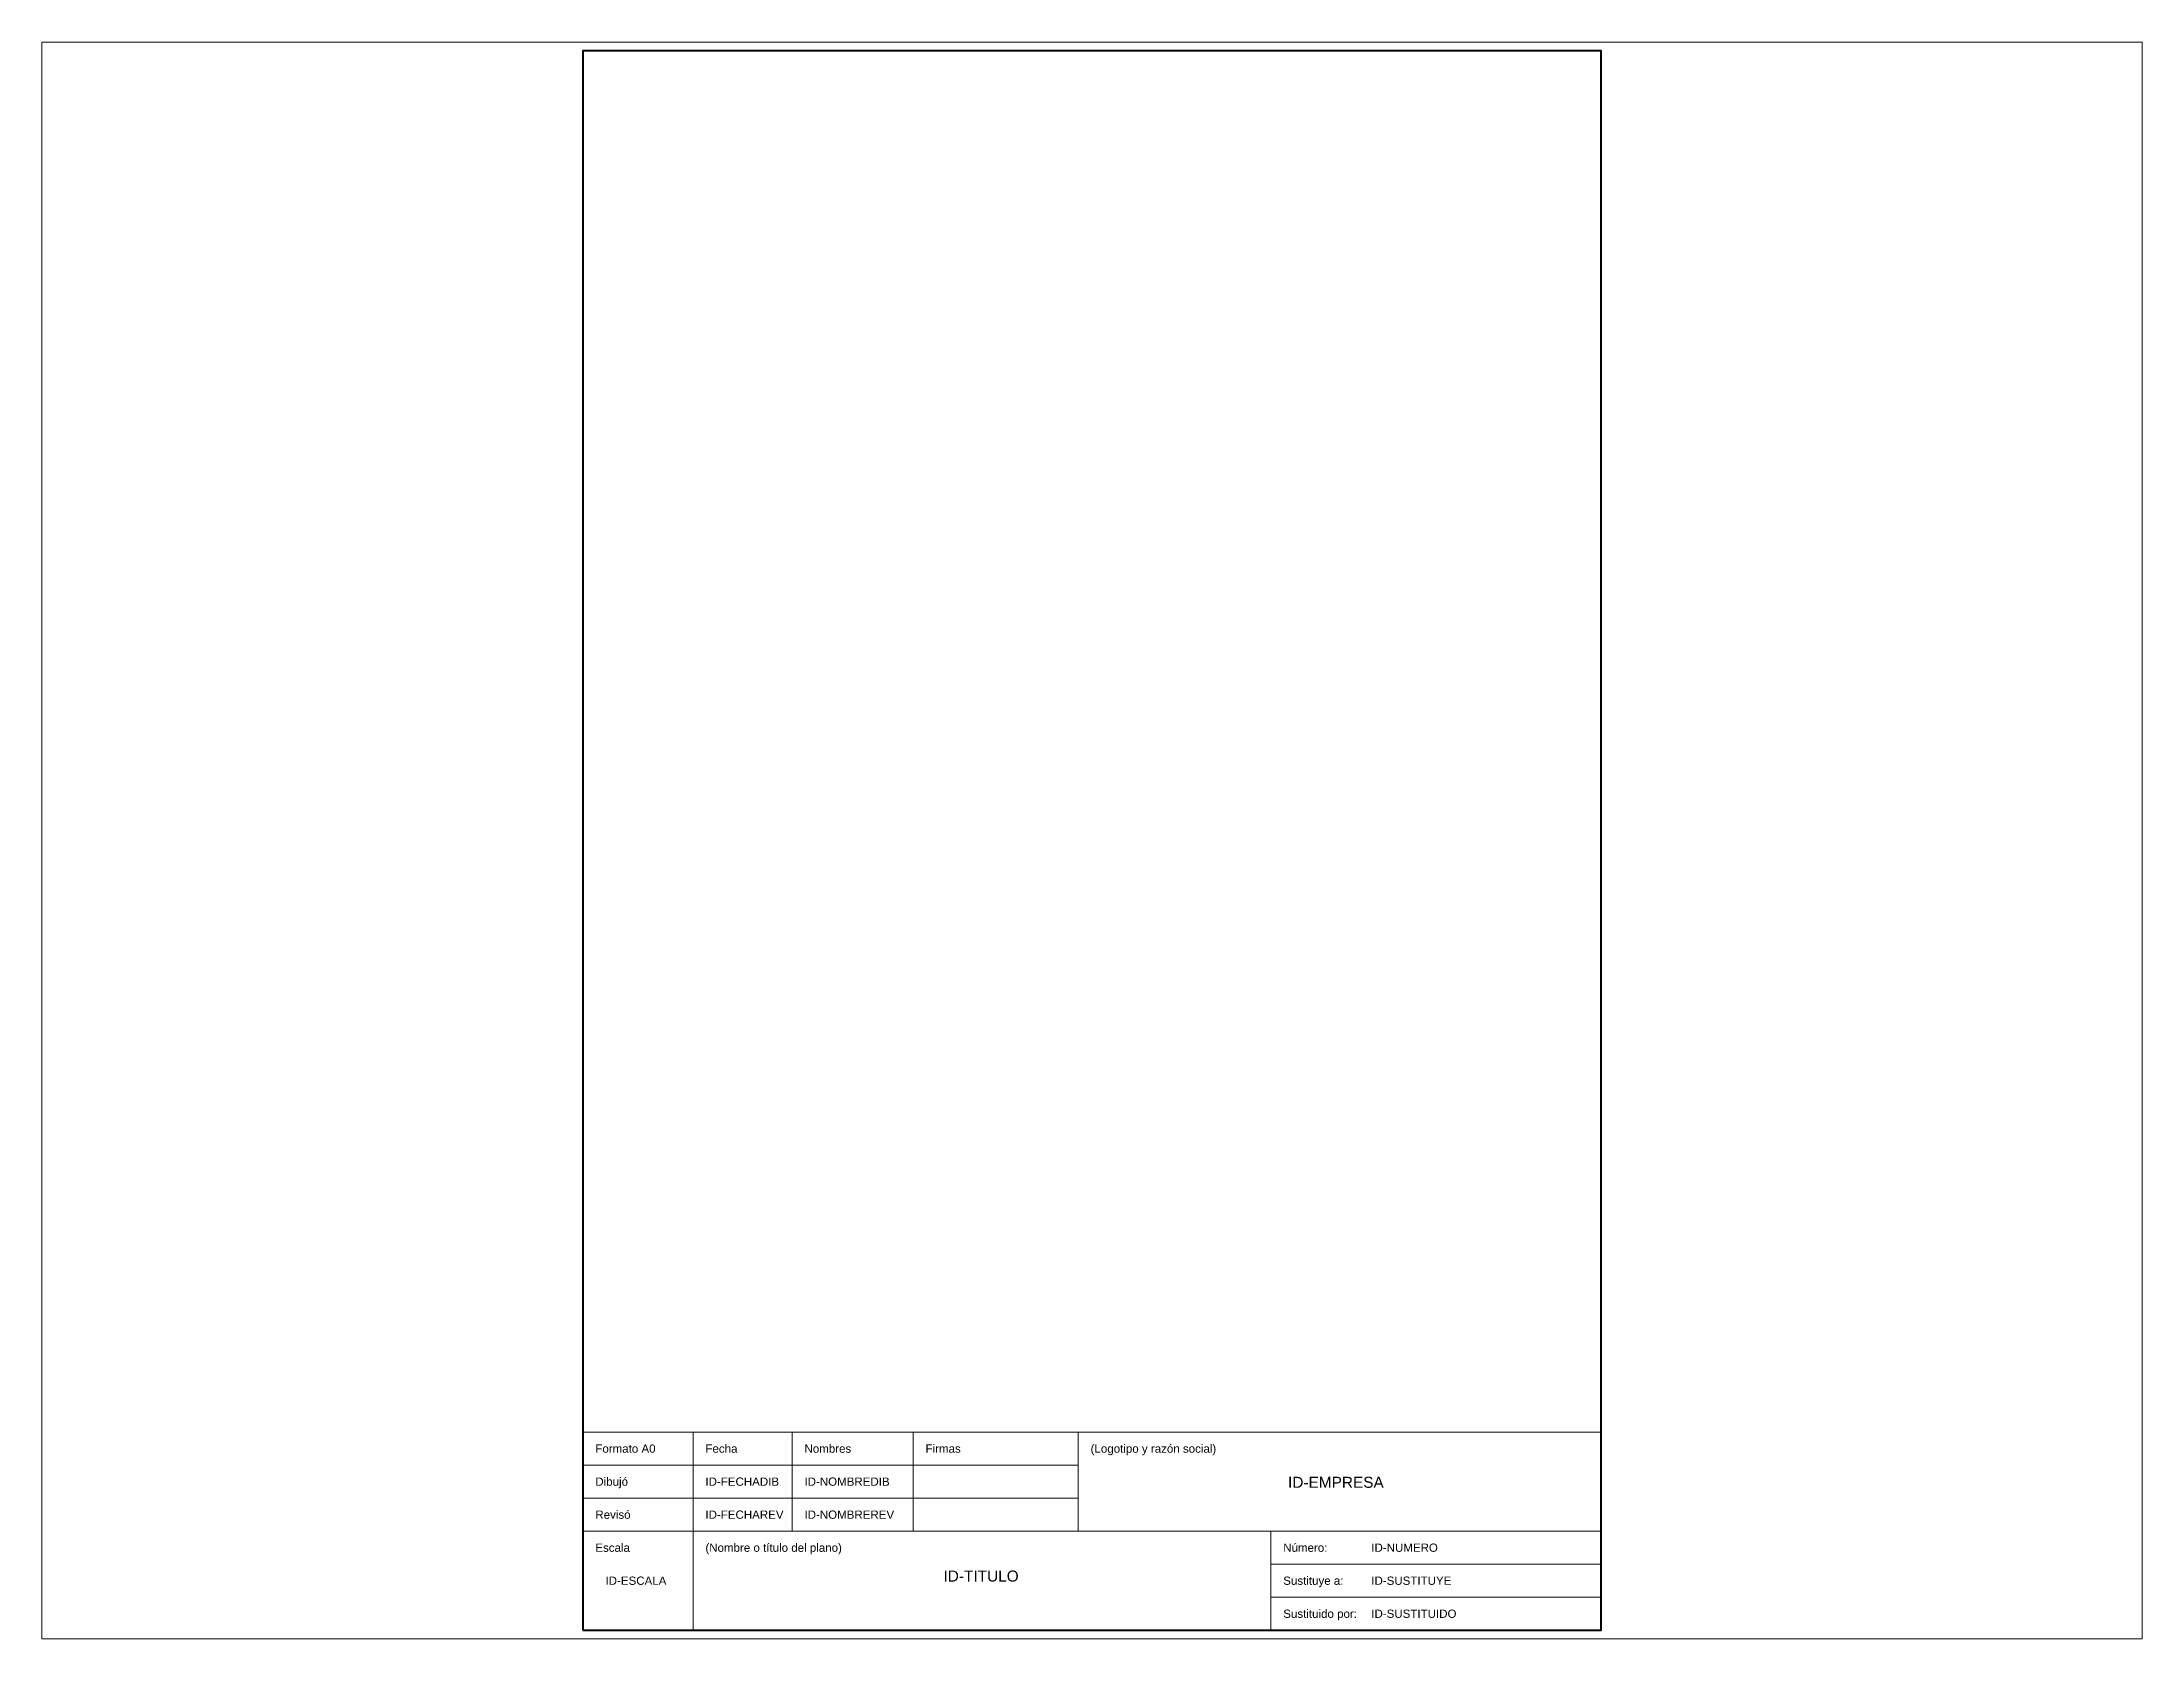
# Paper-space layout 'Layout1' of a CAD drawing. Header units: millimetres. Extents: x 26 to 237, y 20 to 180.
# The model-space entities are those that its viewports show. They can reach past a viewport. Long polylines and large blocks are cut down to what shows.
import ezdxf
from ezdxf.enums import TextEntityAlignment as Align

# ---------------------------------------------------------------- set-up
doc = ezdxf.new("R2010")
doc.units = ezdxf.units.MM
doc.styles.get("Standard").update_dxf_attribs({"font": 'arial.ttf'})

msp = doc.modelspace()

# ---------------------------------------------------------------- linework, layer by layer
at = {"lineweight": 18}
for p, q in [((564.85, 386.48), (749.85, 386.48)), ((584.85, 386.48), (584.85, 350.48)), ((602.85, 386.48), (602.85, 368.48)), ((624.85, 386.48), (624.85, 368.48)), ((654.85, 386.48), (654.85, 368.48)), ((564.85, 380.48), (654.85, 380.48)), ((564.85, 374.48), (654.85, 374.48)), ((564.85, 368.48), (749.85, 368.48)), ((689.85, 368.48), (689.85, 350.48)), ((689.85, 362.48), (749.85, 362.48)), ((689.85, 356.48), (749.85, 356.48))]:
    msp.add_line(p, q, dxfattribs=at)
at = {"lineweight": 40}
msp.add_lwpolyline([(564.85, 350.48), (749.85, 350.48), (749.85, 637.48), (564.85, 637.48)], close=True, dxfattribs=at)

# ---------------------------------------------------------------- texts
for s, p in [('Formato A0', (567.1, 382.73)), ('Fecha', (587.1, 382.73)), ('Nombres', (605.1, 382.73)), ('Firmas', (627.1, 382.73)), ('(Logotipo y razón social)', (657.1, 382.73)), ('Dibujó', (567.1, 376.73)), ('Revisó', (567.1, 370.73)), ('(Nombre o título del plano)', (587.1, 364.73)), ('Número:', (692.1, 364.73)), ('Escala', (567.1, 364.73)), ('Sustituye a:', (692.1, 358.73)), ('Sustituido por:', (692.1, 352.73))]:
    msp.add_text(s, height=1.5).set_placement(p)
at = {"lineweight": 30, "flags": 104}
for tag, text, p in [('ID-TITULO', 'INGRESE EL NOMBRE DEL PLANO', (637.2, 361.32)), ('ID-EMPRESA', 'Curso de dibujo asistido por computador - DAPC', (701.67, 378.36))]:
    msp.add_attdef(tag, text=text, height=2, dxfattribs=at).set_placement(p, align=Align.TOP_CENTER)
for tag, p in [('ID-FECHADIB', (587.1, 376.73)), ('ID-FECHAREV', (587.1, 370.73))]:
    msp.add_attdef(tag, p, '2025/07/15', height=1.5)
at = {"flags": 8}
for tag, p, s in [('ID-NOMBREDIB', (605.1, 376.73), 'Dibujantes'), ('ID-NOMBREREV', (605.1, 370.73), 'Revisores'), ('ID-NUMERO', (708.1, 364.73), 'Serie 1 de 3 - Eléctricos'), ('ID-SUSTITUYE', (708.1, 358.73), 'Serie 1 / 2 (2024/12/31)'), ('ID-SUSTITUIDO', (708.1, 352.73), '(sin notas de sustitución)')]:
    msp.add_attdef(tag, p, s, height=1.5, dxfattribs=at)
msp.add_attdef('ID-ESCALA', text='1:1', height=1.5, dxfattribs=at).set_placement((574.48, 358.73), align=Align.CENTER)

psp = doc.layouts.get("Layout1")

# ---------------------------------------------------------------- viewports
at = {"layer": '0', "view_target_point": (2461.42, 3613.76)}
psp.add_viewport(center=(131.5, 100), size=(210.4, 160), view_center_point=(-1804.07, -3119.78), view_height=290.1889, dxfattribs=at)

doc.saveas('drawing.dxf')
